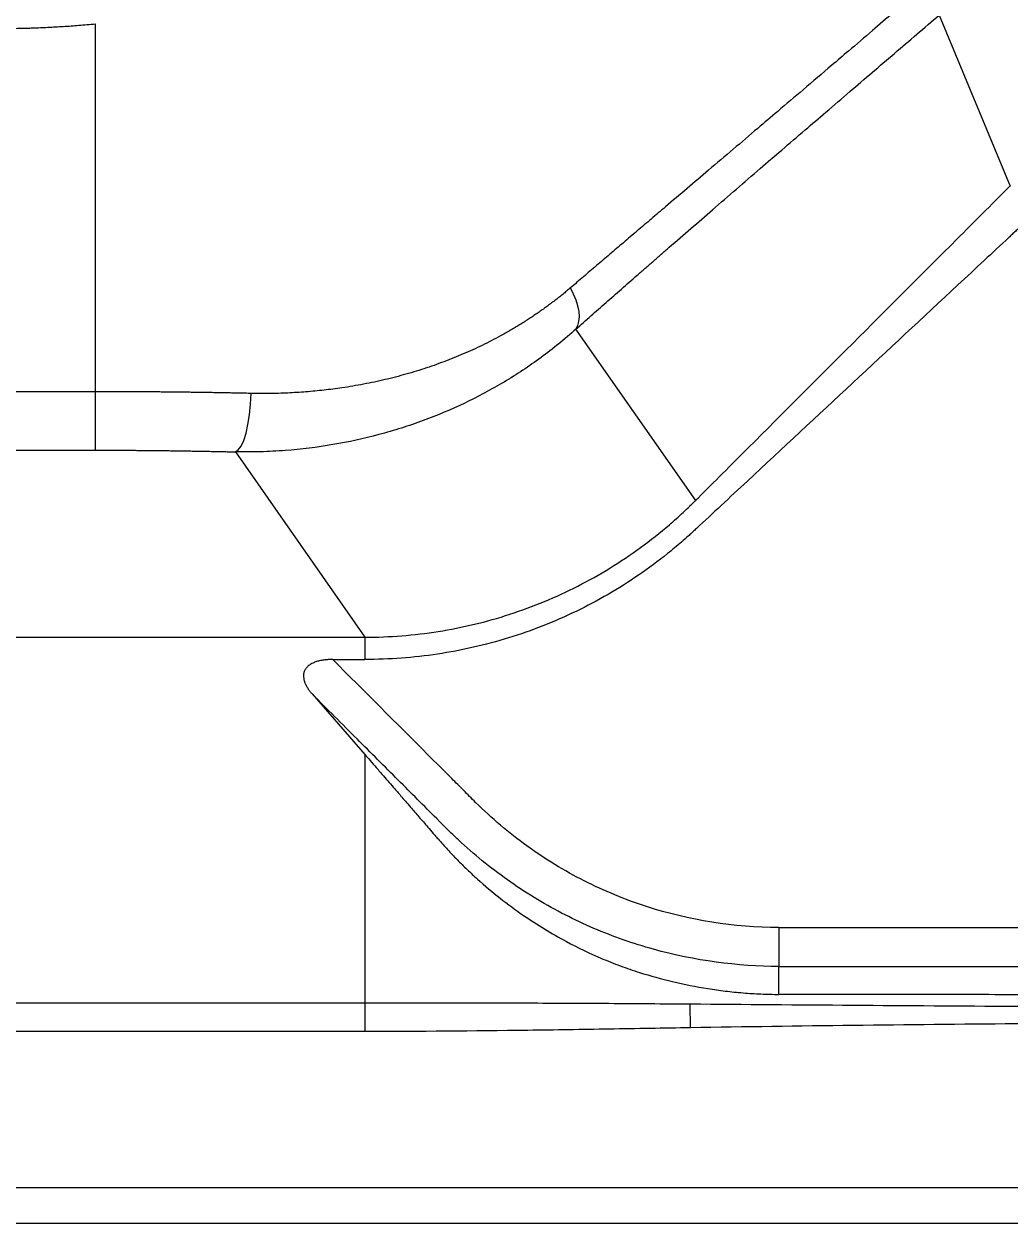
# Model space of a CAD drawing. Header units: inches. Extents: x 0 to 84, y -22 to 124.
# Drawn here: x 28.07 to 34.37, y 1.92 to 9.58 of the extents above; entities that cross this region are included whole.
import ezdxf

# ---------------------------------------------------------------- set-up
doc = ezdxf.new("R2010")
doc.units = ezdxf.units.IN
doc.header["$MEASUREMENT"] = 0
doc.layers.add('1', color=4, linetype='Continuous')

# ---------------------------------------------------------------- blocks, each defined once
blk = doc.blocks.new('2020 RELAY')
at = {"layer": '1', "color": 3, "linetype": 'Continuous', "lineweight": 25}
for p, q in [((33.9181, 9.1343), (34.3705, 8.0421)), ((28.5255, 9.0773), (28.5255, 6.3546)), ((32.3624, 6.034), (31.5977, 7.1281)), ((28.5255, 6.7281), (17.2129, 6.7281)), ((17.2129, 6.3546), (28.5255, 6.3546)), ((29.422, 6.3437), (30.2495, 5.1597)), ((13.4836, 5.1597), (30.2495, 5.1597)), ((30.2495, 5.1597), (30.2495, 5.0174)), ((30.0438, 5.0174), (30.2495, 5.0174)), ((29.9116, 4.7974), (30.2495, 4.4097)), ((30.2495, 4.4097), (30.2495, 2.6427)), ((32.8946, 3.3056), (43.6665, 3.3056)), ((32.8946, 3.0566), (43.6665, 3.0566)), ((32.8946, 2.878), (32.8946, 3.0566)), ((30.2495, 2.8227), (11.2889, 2.8227)), ((32.3303, 2.6669), (32.3279, 2.8151)), ((11.2889, 2.6427), (30.2495, 2.6427)), ((48.8792, 1.642), (11.2197, 1.642)), ((11.2197, 1.4175), (48.8792, 1.4175))]:
    blk.add_line(p, q, dxfattribs=at)
at = {"layer": '1', "color": 3, "linetype": 'Continuous', "lineweight": 25, "flags": 128}
for points in [[(31.5977, 7.1281), (31.6096, 7.1505), (31.6169, 7.177), (31.6194, 7.207), (31.6173, 7.2401), (31.6104, 7.2758), (31.5989, 7.3134), (31.5829, 7.3522), (31.5629, 7.3918)], [(29.422, 6.3437), (29.4405, 6.3559), (29.4584, 6.3806), (29.4751, 6.4169), (29.4899, 6.4635), (29.5024, 6.5189), (29.5121, 6.5811), (29.5188, 6.648), (29.522, 6.7172)]]:
    blk.add_lwpolyline(points, dxfattribs=at)
at = {"layer": '1', "color": 3, "linetype": 'Continuous', "lineweight": 25}
for points, knots in [([(33.9136, 9.398), (33.8831, 9.3717), (33.8207, 9.3178), (33.7247, 9.2353), (33.6144, 9.1405), (33.485, 9.0296), (33.3539, 8.9175), (33.2067, 8.7918), (33.0565, 8.6637), (32.8985, 8.5292), (32.6975, 8.3582), (32.4593, 8.1555), (32.2316, 7.9618), (32.0789, 7.8318), (31.9893, 7.7555), (31.9011, 7.6804), (31.8145, 7.6066), (31.7294, 7.5339), (31.6457, 7.4626), (31.5903, 7.4152), (31.5629, 7.3918)], [0, 0, 0, 0, 0.039658, 0.081316, 0.12497, 0.183481, 0.249939, 0.295564, 0.374916, 0.444951, 0.499907, 0.6338, 0.749931, 0.788015, 0.825308, 0.861812, 0.89753, 0.932465, 0.96662, 1, 1, 1, 1]), ([(31.5977, 7.1281), (31.6135, 7.1421), (31.6453, 7.1702), (31.6931, 7.2124), (31.7413, 7.255), (31.79, 7.2978), (31.839, 7.341), (31.8885, 7.3844), (31.9383, 7.4281), (31.9886, 7.4721), (32.0393, 7.5165), (32.0904, 7.5611), (32.1419, 7.606), (32.269, 7.7168), (32.4807, 7.9004), (32.7196, 8.1064), (32.9162, 8.2756), (33.0558, 8.3954), (33.2007, 8.5197), (33.3435, 8.642), (33.4898, 8.7674), (33.6324, 8.8895), (33.7751, 9.0117), (33.8704, 9.0934), (33.9181, 9.1343)], [0, 0, 0, 0, 0.019642, 0.039501, 0.05958, 0.079877, 0.100395, 0.121132, 0.142091, 0.16327, 0.184672, 0.206295, 0.228141, 0.25021, 0.3685, 0.50009, 0.56006, 0.625048, 0.682712, 0.750028, 0.812523, 0.875018, 0.93751, 1, 1, 1, 1]), ([(27.9291, 9.0487), (27.9421, 9.0487), (27.9683, 9.0488), (28.0077, 9.0492), (28.0476, 9.0499), (28.0877, 9.0509), (28.1465, 9.0527), (28.2246, 9.056), (28.3227, 9.0615), (28.4233, 9.0685), (28.4911, 9.0743), (28.5255, 9.0773)], [0, 0, 0, 0, 0.0654244, 0.1314662, 0.1981285, 0.2654145, 0.3333273, 0.493449, 0.657914, 0.8267544, 1, 1, 1, 1]), ([(36.4802, 8.552), (36.3249, 8.552), (36.0144, 8.5287), (35.5595, 8.4247), (35.1986, 8.2825), (34.9258, 8.1375), (34.7304, 8.0139), (34.5761, 7.8992), (34.4732, 7.8131), (34.4229, 7.7686), (34.3947, 7.7428), (34.3771, 7.7265), (34.3141, 7.6678), (34.2021, 7.5635), (33.8695, 7.2536), (33.3653, 6.7839), (32.8611, 6.3142), (32.5285, 6.0043), (32.4165, 5.8999), (32.3534, 5.8412), (32.3359, 5.8249), (32.3076, 5.7992), (32.2573, 5.7548), (32.1542, 5.6688), (31.9998, 5.5542), (31.8043, 5.4308), (31.5313, 5.2862), (31.1702, 5.1444), (30.7153, 5.0406), (30.4048, 5.0174), (30.2495, 5.0174)], [0, 0, 0, 0, 0.0625, 0.125, 0.1875, 0.21875, 0.25, 0.28125, 0.296875, 0.304688, 0.308594, 0.3125, 0.314453, 0.34375, 0.375, 0.5, 0.625, 0.65625, 0.685547, 0.6875, 0.691406, 0.695312, 0.703125, 0.71875, 0.75, 0.78125, 0.8125, 0.875, 0.9375, 1, 1, 1, 1]), ([(32.3624, 6.034), (32.3639, 6.0355), (32.3689, 6.0405), (32.4259, 6.0975), (32.5369, 6.2084), (32.8661, 6.5378), (33.3653, 7.0369), (33.8645, 7.5361), (34.1938, 7.8654), (34.3047, 7.9763), (34.3624, 8.034), (34.3682, 8.0398), (34.3705, 8.0421)], [0.3112111, 0.3112111, 0.3112111, 0.3112111, 0.312076, 0.3140291, 0.343326, 0.374576, 0.499576, 0.624576, 0.655826, 0.6851229, 0.687076, 0.6883649, 0.6883649, 0.6883649, 0.6883649]), ([(31.5629, 7.3918), (31.5546, 7.3848), (31.5381, 7.3707), (31.5129, 7.3501), (31.4875, 7.3297), (31.4617, 7.3097), (31.4357, 7.2899), (31.4094, 7.2705), (31.3827, 7.2513), (31.3558, 7.2324), (31.3285, 7.2138), (31.3009, 7.1956), (31.2731, 7.1776), (31.2449, 7.1599), (31.2164, 7.1425), (31.1876, 7.1254), (31.1585, 7.1086), (31.1009, 7.0763), (31.0133, 7.0305), (30.8935, 6.975), (30.7701, 6.9245), (30.6428, 6.8792), (30.512, 6.839), (30.3782, 6.8043), (30.2419, 6.7753), (30.1305, 6.7565), (30.0456, 6.7447), (29.9882, 6.7377), (29.9306, 6.7318), (29.8728, 6.7268), (29.8148, 6.7227), (29.7566, 6.7196), (29.6983, 6.7175), (29.6398, 6.7164), (29.581, 6.7162), (29.5417, 6.7169), (29.522, 6.7172)], [0, 0, 0, 0, 0.015291, 0.030618, 0.045982, 0.061385, 0.076826, 0.092309, 0.107833, 0.123401, 0.139012, 0.154668, 0.170371, 0.186121, 0.201918, 0.217765, 0.233662, 0.249609, 0.311485, 0.373499, 0.435711, 0.498187, 0.561274, 0.624055, 0.686626, 0.749091, 0.774538, 0.79988, 0.825125, 0.850285, 0.875367, 0.900384, 0.925344, 0.95026, 0.975141, 1, 1, 1, 1]), ([(31.5977, 7.1281), (31.5255, 7.0632), (31.4512, 7.0029), (31.2979, 6.8905), (31.2191, 6.8383), (31.0568, 6.7414), (30.9733, 6.6968), (30.8014, 6.6147), (30.7129, 6.5773), (30.5759, 6.5268), (30.5295, 6.5109), (30.4588, 6.4884), (30.4351, 6.4812), (30.3873, 6.4673), (30.3634, 6.4605), (30.243, 6.4284), (30.145, 6.4069), (29.9453, 6.3729), (29.8436, 6.3603), (29.6879, 6.3485), (29.6354, 6.3457), (29.5293, 6.3428), (29.4756, 6.3425), (29.422, 6.3437)], [0, 0, 0, 0, 0.125, 0.125, 0.25, 0.25, 0.375, 0.375, 0.5, 0.5, 0.5625, 0.5625, 0.59375, 0.59375, 0.625, 0.625, 0.75, 0.75, 0.875, 0.875, 0.9375, 0.9375, 1, 1, 1, 1]), ([(29.522, 6.7172), (29.5093, 6.7175), (29.4839, 6.7181), (29.4458, 6.7188), (29.4076, 6.7196), (29.3694, 6.7203), (29.3312, 6.721), (29.293, 6.7217), (29.2547, 6.7223), (29.2165, 6.7229), (29.1782, 6.7235), (29.14, 6.724), (29.1017, 6.7245), (29.0634, 6.725), (29.025, 6.7254), (28.9867, 6.7258), (28.9484, 6.7262), (28.91, 6.7265), (28.8716, 6.7268), (28.8332, 6.7271), (28.7948, 6.7274), (28.7564, 6.7276), (28.718, 6.7277), (28.6795, 6.7279), (28.641, 6.728), (28.6025, 6.7281), (28.564, 6.7281), (28.5384, 6.7281), (28.5255, 6.7281)], [0, 0, 0, 0, 0.039183, 0.078276, 0.117282, 0.156206, 0.195052, 0.233823, 0.272523, 0.311156, 0.349728, 0.38824, 0.426699, 0.465107, 0.50347, 0.541791, 0.580075, 0.618326, 0.656549, 0.694748, 0.732927, 0.77109, 0.809243, 0.847389, 0.885534, 0.923681, 0.961835, 1, 1, 1, 1]), ([(28.5255, 6.3546), (28.537, 6.3546), (28.5599, 6.3546), (28.5942, 6.3545), (28.6286, 6.3544), (28.6629, 6.3543), (28.6973, 6.3542), (28.7317, 6.354), (28.7661, 6.3538), (28.8005, 6.3535), (28.8349, 6.3533), (28.8694, 6.353), (28.9038, 6.3526), (28.9383, 6.3522), (28.9728, 6.3518), (29.0072, 6.3514), (29.0417, 6.3509), (29.0763, 6.3504), (29.1108, 6.3499), (29.1453, 6.3493), (29.1799, 6.3487), (29.2144, 6.3481), (29.249, 6.3475), (29.2836, 6.3468), (29.3182, 6.346), (29.3528, 6.3453), (29.3874, 6.3445), (29.4104, 6.3439), (29.422, 6.3437)], [0, 0, 0, 0, 0.037813, 0.075643, 0.113494, 0.151372, 0.189281, 0.227224, 0.265207, 0.303234, 0.341308, 0.379435, 0.417618, 0.455862, 0.494171, 0.532549, 0.571001, 0.609531, 0.648142, 0.68684, 0.725627, 0.764509, 0.803489, 0.842571, 0.881759, 0.921057, 0.96047, 1, 1, 1, 1]), ([(30.2495, 5.1597), (30.4064, 5.1597), (30.7201, 5.1843), (31.1791, 5.2946), (31.5425, 5.4453), (31.8163, 5.599), (32.0119, 5.7301), (32.1658, 5.8519), (32.2682, 5.9433), (32.3181, 5.9904), (32.3446, 6.0163), (32.357, 6.0286), (32.3624, 6.034)], [0.6883649, 0.6883649, 0.6883649, 0.6883649, 0.7508649, 0.8133649, 0.8758649, 0.9071149, 0.9383649, 0.9696149, 0.9852399, 0.9930524, 0.9969587, 1, 1, 1, 1]), ([(30.0438, 5.0174), (30.0398, 5.0174), (30.0321, 5.0173), (30.0206, 5.0169), (30.0094, 5.0162), (29.9985, 5.0153), (29.9818, 5.0133), (29.9602, 5.0096), (29.9338, 5.0023), (29.91, 4.9922), (29.8893, 4.9789), (29.8732, 4.9629), (29.8626, 4.9449), (29.8572, 4.9257), (29.8565, 4.9064), (29.8596, 4.8869), (29.8656, 4.8683), (29.874, 4.8503), (29.8843, 4.8328), (29.8968, 4.815), (29.9066, 4.8033), (29.9116, 4.7974)], [0, 0, 0, 0, 0.026363, 0.052073, 0.077161, 0.101664, 0.125618, 0.190183, 0.250614, 0.314836, 0.376204, 0.438233, 0.501378, 0.561849, 0.626221, 0.686776, 0.751463, 0.809209, 0.86968, 0.933188, 1, 1, 1, 1]), ([(32.8946, 3.3056), (32.6078, 3.3056), (32.3211, 3.3508), (31.9118, 3.4833), (31.7788, 3.5381), (31.523, 3.6678), (31.4002, 3.7427), (31.2259, 3.8687), (31.1694, 3.9129), (31.0601, 4.0057), (31.0073, 4.0544), (30.9309, 4.13), (30.9057, 4.1555), (30.855, 4.2062), (30.7789, 4.2823), (30.7029, 4.3583), (30.4494, 4.6118), (30.2466, 4.8146), (30.0438, 5.0174)], [0, 0, 0, 0, 0.25, 0.25, 0.375, 0.375, 0.5, 0.5, 0.5625, 0.5625, 0.625, 0.625, 0.65625, 0.65625, 0.6875, 0.75, 0.75, 1, 1, 1, 1]), ([(32.8946, 3.0566), (32.6301, 3.0566), (32.2167, 3.1128), (31.7085, 3.2915), (31.3469, 3.4763), (31.068, 3.6705), (30.889, 3.8241), (30.8037, 3.9053), (30.7575, 3.9514), (30.73, 3.979), (30.6317, 4.0773), (30.4566, 4.2524), (30.191, 4.518), (30.0075, 4.7015), (29.9116, 4.7974)], [0, 0, 0, 0, 0.125, 0.1875, 0.25, 0.3125, 0.34375, 0.359375, 0.3671875, 0.375, 0.3789062, 0.4375, 0.5, 0.5684245, 0.5684245, 0.5684245, 0.5684245]), ([(30.2495, 4.4097), (30.2604, 4.3973), (30.2844, 4.3697), (30.3239, 4.3244), (30.3764, 4.2639), (30.4309, 4.2012), (30.4904, 4.1324), (30.5443, 4.0703), (30.5926, 4.0144), (30.63, 3.9711), (30.6614, 3.9349), (30.6902, 3.9014), (30.7291, 3.8563), (30.7761, 3.8038), (30.8379, 3.7387), (30.9017, 3.6757), (30.9916, 3.5923), (31.1094, 3.4929), (31.2936, 3.3569), (31.5077, 3.2258), (31.7211, 3.1232), (31.8802, 3.0598), (32.0301, 3.008), (32.216, 2.9565), (32.4006, 2.9199), (32.5519, 2.8987), (32.6461, 2.889), (32.7223, 2.8835), (32.7794, 2.8804), (32.8369, 2.8785), (32.8754, 2.8782), (32.8946, 2.878)], [0, 0, 0, 0, 0.017164, 0.03808, 0.062701, 0.101047, 0.125397, 0.158647, 0.188094, 0.203788, 0.219444, 0.238988, 0.250793, 0.282834, 0.3135, 0.34499, 0.375953, 0.439335, 0.50021, 0.600246, 0.675127, 0.712482, 0.749806, 0.811432, 0.875062, 0.905908, 0.93733, 0.952889, 0.968515, 0.984216, 1, 1, 1, 1]), ([(32.8946, 3.3056), (32.8946, 3.2747), (32.8946, 3.2438), (32.8946, 3.1862), (32.8946, 3.1595), (32.8946, 3.1139), (32.8946, 3.0951), (32.8946, 3.0677), (32.8946, 3.0593), (32.8946, 3.0566)], [0, 0, 0, 0, 0.25, 0.25, 0.5, 0.5, 0.75, 0.75, 1, 1, 1, 1]), ([(36.4802, 2.8752), (36.3732, 2.8752), (36.1621, 2.8752), (35.8499, 2.8753), (35.5466, 2.8754), (35.2523, 2.8755), (34.9668, 2.8757), (34.6799, 2.8759), (34.3858, 2.8761), (34.087, 2.8764), (33.7819, 2.8767), (33.4795, 2.8771), (33.1807, 2.8775), (32.9879, 2.8778), (32.8946, 2.878)], [0, 0, 0, 0, 0.089543, 0.176603, 0.261178, 0.343269, 0.422876, 0.499999, 0.583333, 0.668948, 0.75, 0.838657, 0.92199, 1, 1, 1, 1]), ([(32.3279, 2.8151), (32.1547, 2.8165), (31.9815, 2.8177), (31.6351, 2.8198), (31.4619, 2.8206), (31.1156, 2.8217), (30.9424, 2.8221), (30.5959, 2.8226), (30.4227, 2.8227), (30.2495, 2.8227)], [0, 0, 0, 0, 0.25, 0.25, 0.5, 0.5, 0.75, 0.75, 1, 1, 1, 1]), ([(36.4802, 2.7941), (36.1341, 2.7941), (35.7881, 2.7946), (35.269, 2.7962), (35.096, 2.7968), (34.75, 2.7984), (34.577, 2.7994), (34.0579, 2.8025), (33.7119, 2.8048), (33.0198, 2.8098), (32.6738, 2.8125), (32.3279, 2.8151)], [0, 0, 0, 0, 0.25, 0.25, 0.375, 0.375, 0.5, 0.5, 0.75, 0.75, 1, 1, 1, 1]), ([(32.3303, 2.6669), (32.6761, 2.6727), (33.0219, 2.6774), (33.7135, 2.6854), (34.0594, 2.6888), (34.5781, 2.6932), (34.751, 2.6946), (35.0968, 2.6967), (35.2698, 2.6976), (35.7885, 2.6996), (36.1343, 2.7002), (36.4802, 2.7002)], [0, 0, 0, 0, 0.25, 0.25, 0.5, 0.5, 0.625, 0.625, 0.75, 0.75, 1, 1, 1, 1]), ([(30.2495, 2.6427), (30.5964, 2.6427), (30.9432, 2.6455), (31.4634, 2.6524), (31.6368, 2.6551), (31.9835, 2.6609), (32.1569, 2.664), (32.3303, 2.6669)], [0, 0, 0, 0, 0.5, 0.5, 0.75, 0.75, 1, 1, 1, 1])]:
    blk.add_open_spline(points, degree=3, knots=knots, dxfattribs=at)

msp = doc.modelspace()

# ---------------------------------------------------------------- block references
msp.add_blockref('2020 RELAY', (0, 0.5))

doc.saveas('drawing.dxf')
